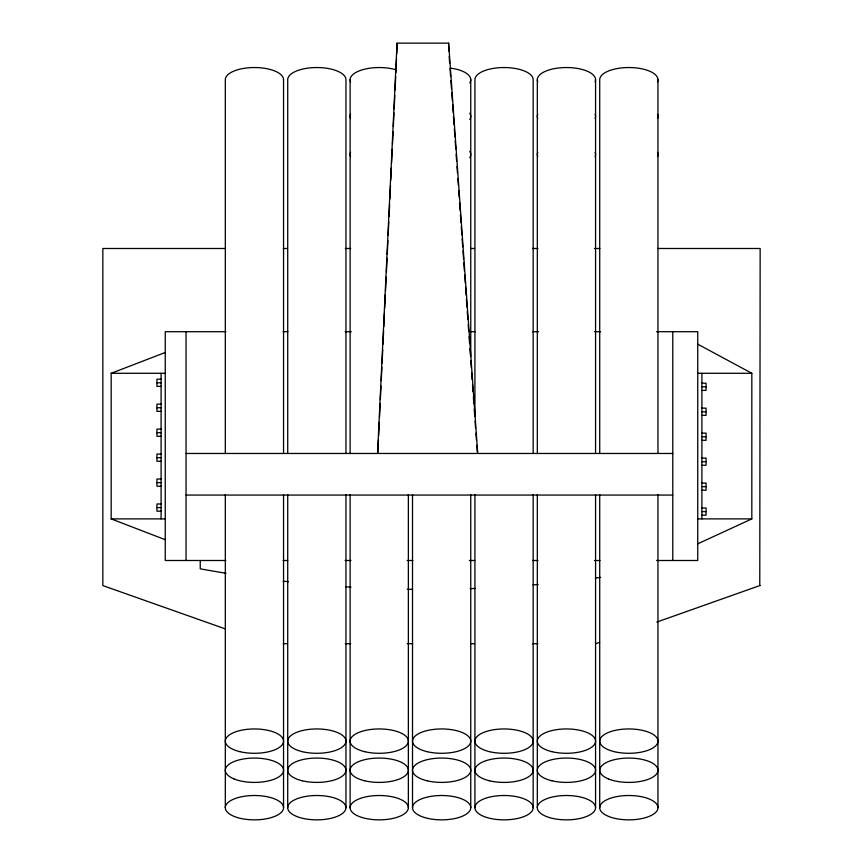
<?xml version="1.0" encoding="UTF-8"?>
<svg xmlns="http://www.w3.org/2000/svg" width="863" height="863" viewBox="0 0 863 863"><rect width="100%" height="100%" fill="white"/><g stroke="black" fill="none" stroke-linecap="round" stroke-linejoin="round"><path stroke-width="1.29" d="M377.552 453.474L397.045 43.15L448.62 43.15L477.735 453.474M377.8 453.312L378.447 439.85M378.63 435.815L379.278 422.363M379.526 416.98L380.173 403.528M380.356 399.493L381.004 386.041M381.252 380.659L381.899 367.207M382.082 363.172L382.73 349.72M382.978 344.337L383.625 330.885M383.808 326.85L384.456 313.398M384.704 308.015L385.34 294.563M385.534 290.529L386.171 277.066M386.43 271.694L387.066 258.231M387.26 254.197L387.897 240.745M388.156 235.362L388.792 221.91M389.051 216.527L389.623 204.423M389.882 199.04L390.518 185.588M390.777 180.205L391.349 168.102M391.608 162.719L392.244 149.267M392.503 143.884L393.075 131.78M393.334 126.397L393.97 112.945M394.164 108.9L394.801 95.448M395.06 90.065L395.696 76.613M395.89 72.578L396.527 59.126M396.786 53.743L397.045 43.15M697.746 543.852L751.824 518.89L751.824 373.291L697.746 344.164M165.254 539.699L111.176 518.89L111.176 373.291L165.254 352.492M595.826 643.701L599.634 642.342M656.829 622.072L760.152 585.459M225.426 248.49L102.848 248.49L102.848 585.589L225.459 628.944M283.334 248.49L287.379 248.49M345.297 248.49L350.68 248.49M470.562 248.49L474.596 248.49M532.514 248.49L537.908 248.49M594.478 248.49L599.861 248.49M657.779 248.49L760.152 248.49L759.774 585.589M225.912 331.694L165.254 331.694L165.254 560.497L225.793 560.497M283.129 331.694L287.929 331.694M345.157 331.694L351.284 331.694M469.925 331.694L475.308 331.694M532.568 331.694L538.674 331.694M594.585 331.694L600.68 331.694M656.603 331.694L697.746 331.694L697.746 560.497L656.603 560.497M111.176 373.291L165.254 373.291M697.746 373.291L751.824 373.291M161.09 379.17L156.937 379.17L156.937 386.376L161.09 386.376M156.937 382.773L161.09 382.773M701.91 383.194L706.063 383.194L706.063 390.4L701.91 390.4M701.91 386.797L706.063 386.797M161.09 404.132L156.937 404.132L156.937 411.338L161.09 411.338M156.937 407.735L161.09 407.735M701.91 408.156L706.063 408.156L706.063 415.362L701.91 415.362M701.91 411.759L706.063 411.759M161.09 429.094L156.937 429.094L156.937 436.3L161.09 436.3M156.937 432.697L161.09 432.697M701.91 433.118L706.063 433.118L706.063 440.324L701.91 440.324M701.91 436.721L706.063 436.721M186.052 453.474L672.784 453.474M161.09 454.057L156.937 454.057L156.937 461.263L161.09 461.263M156.937 457.66L161.09 457.66M701.91 458.08L706.063 458.08L706.063 465.286L701.91 465.286M701.91 461.683L706.063 461.683M161.09 479.019L156.937 479.019L156.937 486.225L161.09 486.225M156.937 482.622L161.09 482.622M701.91 483.032L706.063 483.032L706.063 490.238L701.91 490.238M701.91 486.635L706.063 486.635M186.052 495.071L672.784 495.071M161.09 503.981L156.937 503.981L156.937 511.187L161.09 511.187M156.937 507.584L161.09 507.584M701.91 507.994L706.063 507.994L706.063 515.2L701.91 515.2M701.91 511.597L706.063 511.597M111.176 518.89L165.254 518.89M697.746 518.89L751.824 518.89M283.129 560.497L287.692 560.497M345.157 560.497L350.939 560.497M407.174 560.497L412.827 560.497M469.343 560.497L474.726 560.497M532.568 560.497L537.962 560.497M594.478 560.497L599.979 560.497M283.334 643.701L287.379 643.701M345.297 643.701L350.68 643.701M407.26 643.701L412.643 643.701M470.562 643.701L474.596 643.701M532.514 643.701L537.908 643.701M448.814 51.046L448.62 43.15M449.192 56.408L449.666 63.118M450.044 68.479L450.615 76.527M450.907 80.55L451.478 88.598M451.759 92.611L452.331 100.658M452.611 104.682L453.183 112.729M453.474 116.753L454.046 124.801M454.326 128.824L454.898 136.872M455.189 140.885L455.761 148.932M456.139 154.294L456.613 161.003M456.991 166.365L457.466 173.075M457.854 178.436L458.329 185.135M458.706 190.507L459.181 197.206M459.558 202.568L460.13 210.615M460.421 214.639L460.993 222.686M461.274 226.71L461.845 234.758M462.137 238.781L462.708 246.818M462.989 250.842L463.56 258.889M463.841 262.913L464.413 270.96M464.704 274.984L465.276 283.032M465.556 287.055L466.128 295.092M466.419 299.116L466.991 307.163M467.271 311.187L467.843 319.234M468.221 324.596L468.695 331.306M469.084 336.667L469.558 343.366M469.936 348.738L470.411 355.437M470.788 360.799L471.274 367.509M471.651 372.87L472.126 379.58M472.503 384.941L472.978 391.64M473.366 397.002L473.841 403.711M474.219 409.073L474.693 415.783M475.071 421.144L475.556 427.843M475.934 433.215L476.408 439.914M476.786 445.276L477.261 451.985M701.91 373.291L701.91 518.89M672.784 331.694L672.784 560.497M657.962 79.709L657.962 453.485M657.962 494.607L657.962 807.682A29.115 12.168 0 0 1 614.283 818.221A29.115 12.168 0 0 1 614.283 797.142A29.115 12.168 0 0 1 657.962 807.682M599.72 453.485L599.72 79.709A29.115 12.168 0 0 1 631.382 67.584A29.115 12.168 0 0 1 657.52 81.823M599.72 494.607L599.72 807.682M595.567 79.709L595.567 453.485M595.567 494.607L595.567 807.682A29.115 12.168 0 0 1 551.878 818.221A29.115 12.168 0 0 1 551.878 797.142A29.115 12.168 0 0 1 595.567 807.682M537.325 79.709L537.325 453.485M537.325 494.607L537.325 807.682M533.161 453.485L533.161 79.709A29.115 12.168 0 0 0 504.035 67.541A29.115 12.168 0 0 0 474.92 79.709L474.92 416.473M533.161 494.607L533.161 807.682A29.115 12.168 0 0 1 489.483 818.221A29.115 12.168 0 0 1 489.483 797.142A29.115 12.168 0 0 1 533.161 807.682M474.92 494.607L474.92 807.682M470.756 79.709L470.756 356.516M470.756 494.607L470.756 807.682A29.115 12.168 0 0 1 427.077 818.221A29.115 12.168 0 0 1 427.077 797.142A29.115 12.168 0 0 1 470.756 807.682M412.514 494.607L412.514 807.682M408.361 494.607L408.361 807.682A29.115 12.168 0 0 1 364.671 818.221A29.115 12.168 0 0 1 364.671 797.142A29.115 12.168 0 0 1 408.361 807.682M350.119 79.709L350.119 453.485M350.119 494.607L350.119 807.682M345.955 453.485L345.955 79.709A29.115 12.168 0 0 0 316.84 67.541A29.115 12.168 0 0 0 287.713 79.709L287.713 453.485M345.955 494.607L345.955 807.682A29.115 12.168 0 0 1 302.277 818.221A29.115 12.168 0 0 1 302.277 797.142A29.115 12.168 0 0 1 345.955 807.682M287.713 494.607L287.713 807.682M283.549 453.485L283.549 79.709A29.115 12.168 0 0 0 254.434 67.541A29.115 12.168 0 0 0 225.319 79.709L225.319 453.485M283.549 494.607L283.549 807.682A29.115 12.168 0 0 1 239.871 818.221A29.115 12.168 0 0 1 239.871 797.142A29.115 12.168 0 0 1 283.549 807.682M225.319 494.607L225.319 807.682M200.238 560.497L200.238 568.814A1258.977 1258.977 0 0 0 226.052 573.269M186.052 331.694L186.052 560.497M161.09 373.291L161.09 518.89M600.659 577.358A1258.977 1258.977 0 0 1 595.459 578.07M538.178 584.478A1258.977 1258.977 0 0 1 532.956 584.931M475.427 588.469A1258.977 1258.977 0 0 1 470.184 588.652M412.546 589.321A1258.977 1258.977 0 0 1 407.304 589.246M351.014 587.11A1258.977 1258.977 0 0 1 345.783 586.775M288.361 581.748A1258.977 1258.977 0 0 1 283.15 581.155M469.763 151.359A29.115 12.168 0 0 1 469.763 157.659M657.52 152.384A29.115 12.168 0 0 1 657.52 156.624M350.561 156.624A29.115 12.168 0 0 1 350.561 152.384M537.768 156.624A29.115 12.168 0 0 1 537.768 152.384M595.114 152.384A29.115 12.168 0 0 1 595.114 156.624M469.763 113.236A29.115 12.168 0 0 1 469.763 119.526M657.52 114.261A29.115 12.168 0 0 1 657.52 118.501M350.561 118.501A29.115 12.168 0 0 1 350.561 114.261M537.768 118.501A29.115 12.168 0 0 1 537.768 114.261M595.114 114.261A29.115 12.168 0 0 1 595.114 118.501M450.389 68.101A29.115 12.168 0 0 1 469.763 82.859M350.561 81.823A29.115 12.168 0 0 1 363.798 69.396A29.115 12.168 0 0 1 396.354 69.86M537.768 81.823A29.115 12.168 0 0 1 566.441 67.541A29.115 12.168 0 0 1 595.114 81.823M427.077 780.778A29.115 12.168 0 0 0 470.756 770.238A29.115 12.168 0 0 0 427.077 759.699A29.115 12.168 0 0 0 427.077 780.778M608.253 778.847A29.115 12.168 0 0 0 656.97 773.388A29.115 12.168 0 0 0 621.306 758.491A29.115 12.168 0 0 0 608.253 778.847M302.277 780.778A29.115 12.168 0 0 0 345.955 770.238A29.115 12.168 0 0 0 302.277 759.699A29.115 12.168 0 0 0 302.277 780.778M489.483 780.778A29.115 12.168 0 0 0 533.161 770.238A29.115 12.168 0 0 0 489.483 759.699A29.115 12.168 0 0 0 489.483 780.778M364.671 780.778A29.115 12.168 0 0 0 408.361 770.238A29.115 12.168 0 0 0 364.671 759.699A29.115 12.168 0 0 0 364.671 780.778M233.841 778.847A29.115 12.168 0 0 0 282.568 773.388A29.115 12.168 0 0 0 246.894 758.491A29.115 12.168 0 0 0 233.841 778.847M551.878 780.778A29.115 12.168 0 0 0 595.567 770.238A29.115 12.168 0 0 0 551.878 759.699A29.115 12.168 0 0 0 551.878 780.778M427.077 751.662A29.115 12.168 0 0 0 470.756 741.123A29.115 12.168 0 0 0 427.077 730.583A29.115 12.168 0 0 0 427.077 751.662M614.283 751.662A29.115 12.168 0 0 0 657.962 741.123A29.115 12.168 0 0 0 614.283 730.583A29.115 12.168 0 0 0 614.283 751.662M302.277 751.662A29.115 12.168 0 0 0 345.955 741.123A29.115 12.168 0 0 0 302.277 730.583A29.115 12.168 0 0 0 302.277 751.662M489.483 751.662A29.115 12.168 0 0 0 533.161 741.123A29.115 12.168 0 0 0 489.483 730.583A29.115 12.168 0 0 0 489.483 751.662M364.671 751.662A29.115 12.168 0 0 0 408.361 741.123A29.115 12.168 0 0 0 364.671 730.583A29.115 12.168 0 0 0 364.671 751.662M239.871 751.662A29.115 12.168 0 0 0 283.549 741.123A29.115 12.168 0 0 0 239.871 730.583A29.115 12.168 0 0 0 239.871 751.662M551.878 751.662A29.115 12.168 0 0 0 595.567 741.123A29.115 12.168 0 0 0 551.878 730.583A29.115 12.168 0 0 0 551.878 751.662"/></g></svg>
